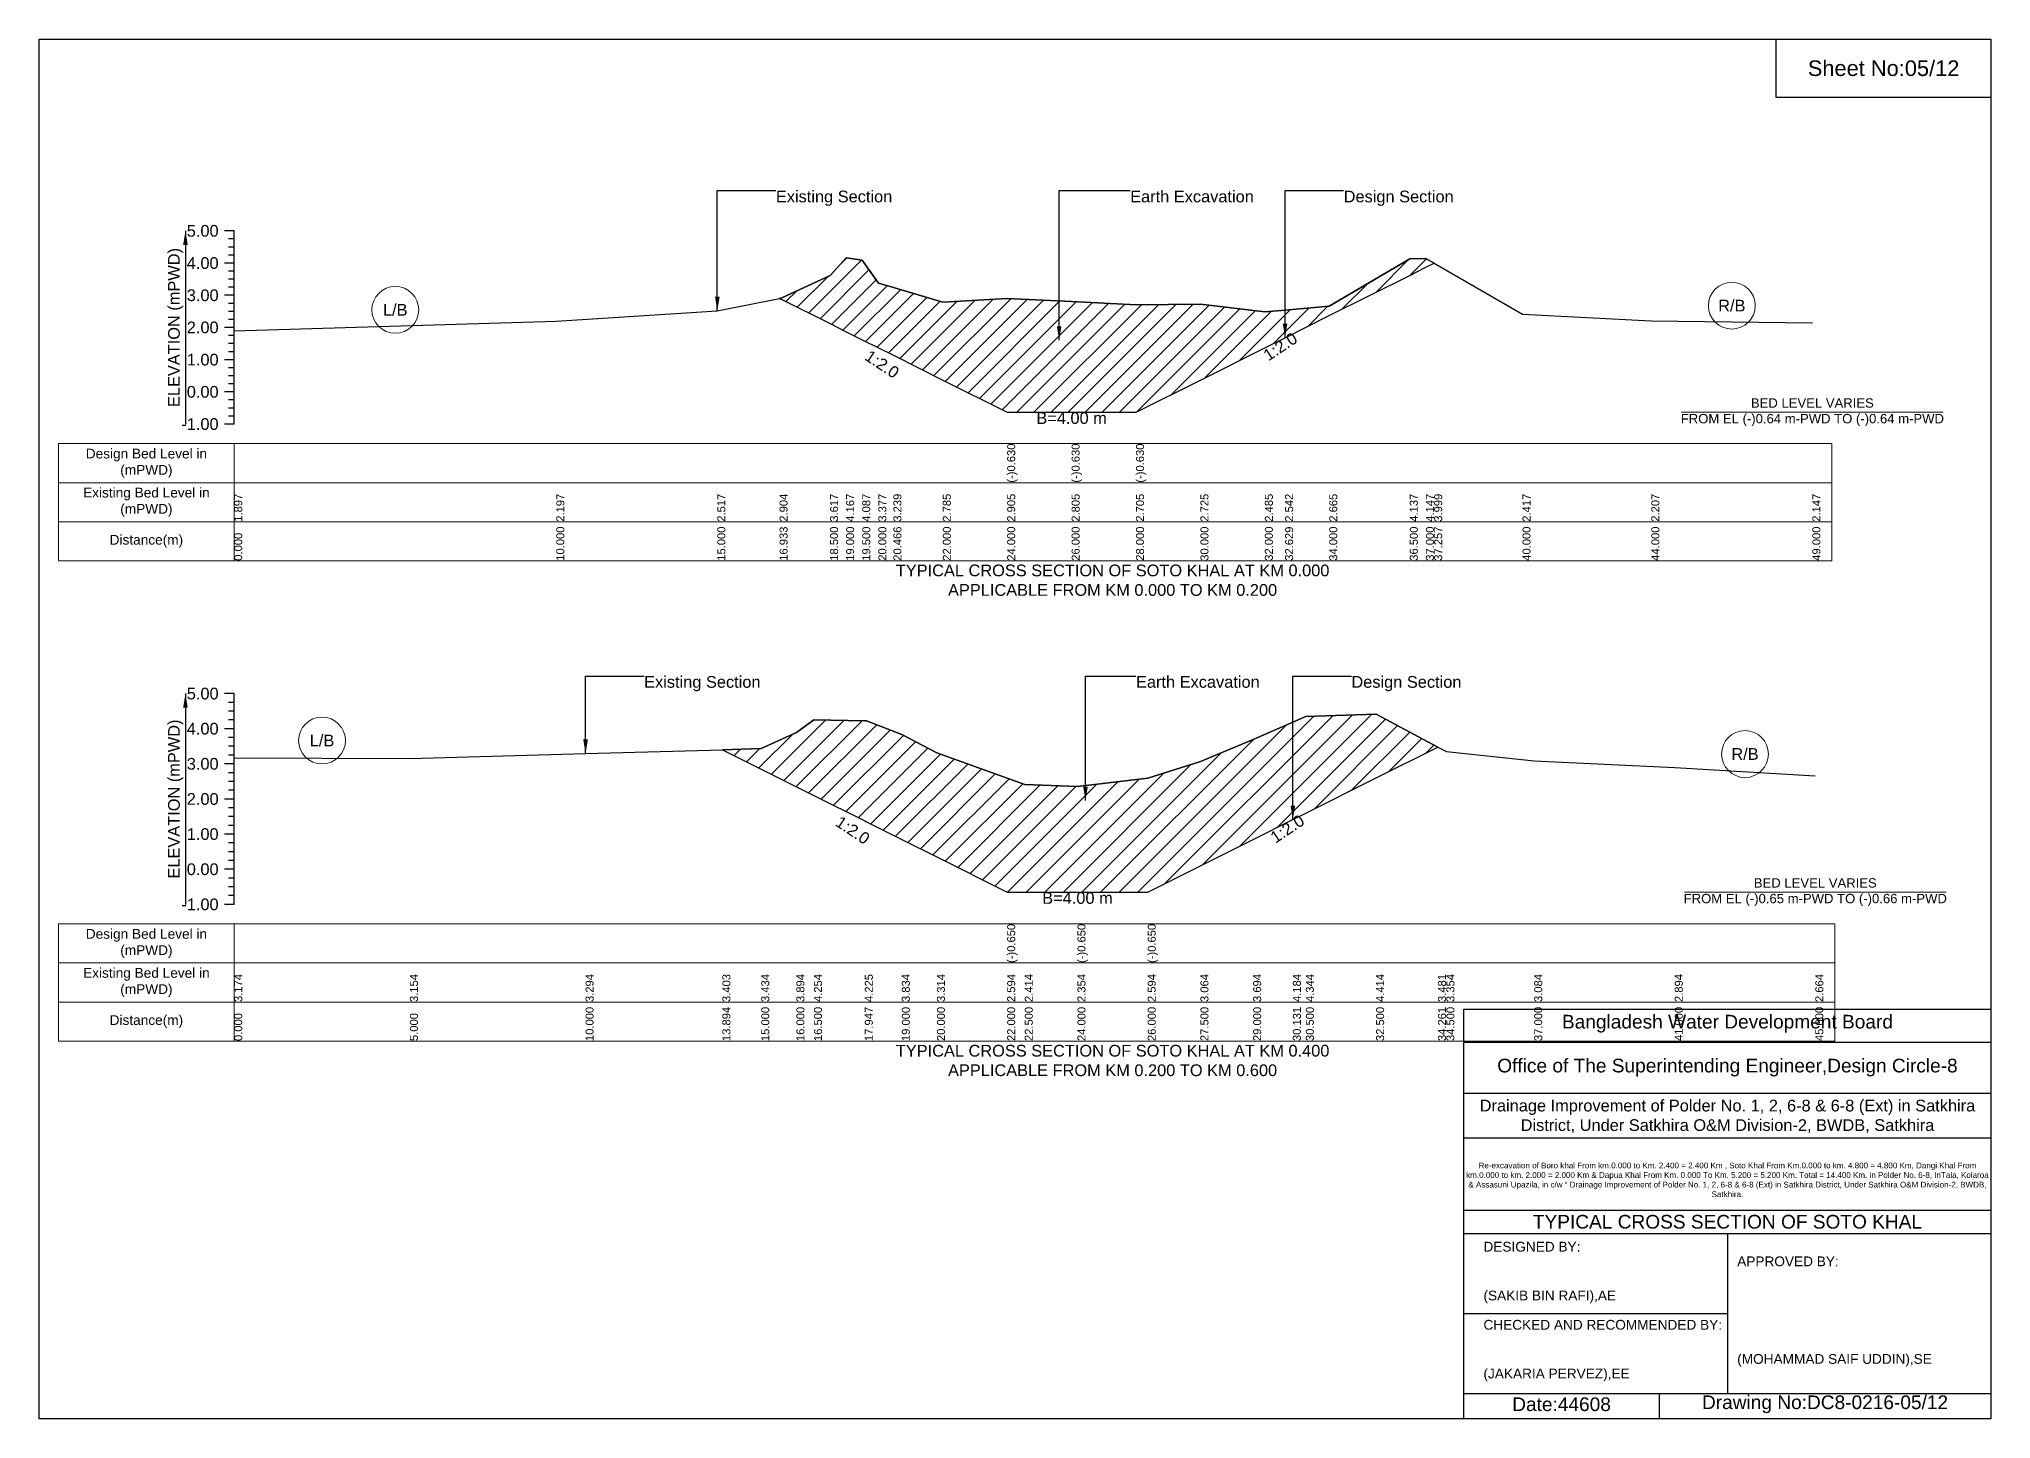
# Model space of a CAD drawing. Header units: inches. Extents: x 91000 to 218000, y -5656 to 30000.
# Drawn here: x 140000 to 148000, y -5656 to 0 of the extents above; entities that cross this region are included whole.
import ezdxf

# ---------------------------------------------------------------- set-up
doc = ezdxf.new("R2010")
doc.units = ezdxf.units.IN
doc.header["$LTSCALE"] = 7
doc.header["$MEASUREMENT"] = 0
for name, color, linetype, lineweight in [('Cross section Data Border', 7, 'Continuous', 9), ('Cross Section Labels', 7, 'Continuous', 9), ('Existing_Bed_Level for Xsection', 7, 'Continuous', 25)]:
    doc.layers.add(name, color=color, linetype=linetype, lineweight=lineweight)
doc.styles.get("Standard").update_dxf_attribs({"font": 'arial.ttf'})
doc.dimstyles.get("Standard").update_dxf_attribs({"dimtxt": 0.18, "dimasz": 0.18, "dimexe": 0.18, "dimexo": 0.0625, "dimgap": 0.09, "dimtad": 0, "dimtih": 1, "dimtoh": 1, "dimdec": 4, "dimzin": 0, "dimdsep": 46, "dimtxsty": 'Standard', "dimcen": 0.09, "dimadec": 0, "dimazin": 0, "dimtfac": 1, "dimtdec": 4, "dimtofl": 0, "dimtmove": 0, "dimatfit": 3, "dimfxl": 1, "dimtolj": 1, "dimtzin": 0, "dimarcsym": 0})

msp = doc.modelspace()

# ---------------------------------------------------------------- hatches: boundary and pattern name
at = {"layer": 'Existing_Bed_Level for Xsection'}
h = msp.add_hatch(dxfattribs=at)
h.set_pattern_fill('ANSI31', color=256, scale=396, style=0)
h.paths.add_polyline_path([(143035.1, -1063.1), (143044, -1067.6), (143242, -1166.6), (143308, -1199.6), (143374, -1232.6), (143440, -1265.6), (143501.6, -1296.3), (143704, -1397.6), (143968, -1529.6), (144232, -1529.6), (144496, -1529.6), (144760, -1397.6), (145024, -1265.6), (145107, -1224.1), (145288, -1133.6), (145618, -968.6), (145684, -935.6), (145718, -918.6), (145684, -899), (145618, -900.3), (145288, -1094.6), (145107, -1110.9), (145024, -1118.4), (144760, -1086.7), (144496, -1089.3), (144232, -1076.1), (143968, -1062.9), (143704, -1078.8), (143501.6, -1018.9), (143440, -1000.6), (143374, -906.9), (143308, -896.4), (143242, -969), (143044, -1061.4)])
h = msp.add_hatch(dxfattribs=at)
h.set_pattern_fill('ANSI31', color=256, scale=432, style=0)
h.paths.add_polyline_path([(142800.7, -2912.9), (142960, -2992.6), (143104, -3064.6), (143176, -3100.6), (143384.4, -3204.8), (143392, -3208.6), (143536, -3280.6), (143680, -3352.6), (143968, -3496.6), (144040, -3496.6), (144256, -3496.6), (144544, -3496.6), (144760, -3388.6), (144976, -3280.6), (145138.8, -3199.2), (145192, -3172.6), (145480, -3028.6), (145733.6, -2901.8), (145480, -2767.4), (145192, -2777.4), (145138.8, -2800.5), (144976, -2871), (144760, -2961.8), (144544, -3029.4), (144256, -3064), (144040, -3055.4), (143968, -3029.4), (143680, -2925.8), (143536, -2850.9), (143392, -2794.7), (143384.4, -2794.6), (143176, -2790.4), (143104, -2842.2), (142960, -2908.5)])

# ---------------------------------------------------------------- linework, layer by layer
for points in [[(140000, 0), (148000, 0), (148000, -5656), (140000, -5656)], [(147120, 0), (148000, 0), (148000, -240), (147120, -240)]]:
    msp.add_lwpolyline(points, close=True)
for points in [[(145840, -5656), (145840, -3976), (148000, -3976)], [(145840, -4112), (148000, -4112)], [(145840, -4320), (148000, -4320)], [(145840, -4504), (148000, -4504)], [(145840, -4800), (148000, -4800)], [(145840, -4896), (148000, -4896)], [(146920, -4896), (146920, -5552)], [(145840, -5224), (146920, -5224)], [(145840, -5552), (148000, -5552)], [(146640, -5552), (146640, -5656)]]:
    msp.add_lwpolyline(points)
at = {"layer": 'Cross section Data Border'}
for points in [[(140080, -1658.4), (147348, -1658.4), (147348, -2138.4), (140080, -2138.4)], [(140080, -3627), (147360, -3627), (147360, -4107), (140080, -4107)]]:
    msp.add_lwpolyline(points, close=True, dxfattribs=at)
for points in [[(140800, -1658.4), (140800, -2138.4)], [(140080, -1818.4), (147348, -1818.4)], [(140080, -1978.4), (147348, -1978.4)], [(140800, -3627), (140800, -4107)], [(140080, -3787), (147360, -3787)], [(140080, -3947), (147360, -3947)]]:
    msp.add_lwpolyline(points, dxfattribs=at)
at = {"layer": 'Cross Section Labels'}
for points in [[(146732.2, -1529.6), (147803.8, -1529.6)], [(146744.2, -3496.6), (147815.8, -3496.6)]]:
    msp.add_lwpolyline(points, dxfattribs=at)
for centre in [(141460, -1110.2), (146938, -1093), (141160, -2875.4), (146992, -2930.8)]:
    msp.add_circle(centre, 96, dxfattribs=at)
at = {"layer": 'Existing_Bed_Level for Xsection'}
for points in [[(140800, -786.4), (140760, -786.4)], [(140800, -1578.4), (140800, -1446.4), (140800, -1314.4), (140800, -1182.4), (140800, -1050.4), (140800, -918.4), (140800, -786.4)], [(140800, -819.4), (140776, -819.4)], [(140800, -852.4), (140776, -852.4)], [(140800, -918.4), (140760, -918.4)], [(140800, -885.4), (140776, -885.4)], [(140800, -951.4), (140776, -951.4)], [(140800, -1196), (142120, -1156.4), (142780, -1114.2), (143035.1, -1063.1), (143044, -1061.4), (143242, -969), (143308, -896.4), (143374, -906.9), (143440, -1000.6), (143501.6, -1018.9), (143704, -1078.8), (143968, -1062.9), (143968, -1062.9), (144232, -1076.1), (144232, -1076.1), (144496, -1089.3), (144496, -1089.3), (144760, -1086.7), (145024, -1118.4), (145107, -1110.9), (145288, -1094.6), (145618, -900.3), (145684, -899), (145718, -918.6), (146080, -1127.4), (146608, -1155.1), (147268, -1163)], [(140800, -984.4), (140776, -984.4)], [(140800, -1017.4), (140776, -1017.4)], [(140800, -1050.4), (140760, -1050.4)], [(140800, -1083.4), (140776, -1083.4)], [(140800, -1116.4), (140776, -1116.4)], [(140800, -1182.4), (140760, -1182.4)], [(140800, -1149.4), (140776, -1149.4)], [(140800, -1215.4), (140776, -1215.4)], [(140800, -1248.4), (140776, -1248.4)], [(140800, -1314.4), (140760, -1314.4)], [(140800, -1281.4), (140776, -1281.4)], [(140800, -1347.4), (140776, -1347.4)], [(140800, -1380.4), (140776, -1380.4)], [(140800, -1413.4), (140776, -1413.4)], [(140800, -1446.4), (140760, -1446.4)], [(140800, -1479.4), (140776, -1479.4)], [(140800, -1512.4), (140776, -1512.4)], [(140800, -1578.4), (140760, -1578.4)], [(140800, -1545.4), (140776, -1545.4)], [(140800, -2683), (140760, -2683)], [(140800, -2719), (140776, -2719)], [(140800, -3547), (140800, -3403), (140800, -3259), (140800, -3115), (140800, -2971), (140800, -2827), (140800, -2683)], [(140800, -2755), (140776, -2755)], [(140800, -2791), (140776, -2791)], [(140800, -2945.9), (141520, -2948.8), (142240, -2928.6), (142800.7, -2912.9), (142960, -2908.5), (143104, -2842.2), (143176, -2790.4), (143384.4, -2794.6), (143392, -2794.7), (143536, -2850.9), (143680, -2925.8), (143968, -3029.4), (143968, -3029.4), (144040, -3055.4), (144256, -3064), (144256, -3064), (144544, -3029.4), (144544, -3029.4), (144760, -2961.8), (144976, -2871), (145138.8, -2800.5), (145192, -2777.4), (145480, -2767.4), (145733.6, -2901.8), (145768, -2920), (146128, -2958.9), (146704, -2986.2), (147280, -3019.4)], [(140800, -2827), (140760, -2827)], [(140800, -2863), (140776, -2863)], [(140800, -2899), (140776, -2899)], [(140800, -2935), (140776, -2935)], [(140800, -2971), (140760, -2971)], [(140800, -3007), (140776, -3007)], [(140800, -3115), (140760, -3115)], [(140800, -3043), (140776, -3043)], [(140800, -3079), (140776, -3079)], [(140800, -3151), (140776, -3151)], [(140800, -3187), (140776, -3187)], [(140800, -3259), (140760, -3259)], [(140800, -3223), (140776, -3223)], [(140800, -3295), (140776, -3295)], [(140800, -3331), (140776, -3331)], [(140800, -3403), (140760, -3403)], [(140800, -3367), (140776, -3367)], [(140800, -3439), (140776, -3439)], [(140800, -3475), (140776, -3475)], [(140800, -3511), (140776, -3511)], [(140800, -3547), (140760, -3547)]]:
    msp.add_lwpolyline(points, dxfattribs=at)
for points in [[(143035.1, -1063.1), (143044, -1067.6), (143242, -1166.6), (143308, -1199.6), (143374, -1232.6), (143440, -1265.6), (143501.6, -1296.3), (143704, -1397.6), (143968, -1529.6), (143968, -1529.6), (144232, -1529.6), (144232, -1529.6), (144496, -1529.6), (144496, -1529.6), (144760, -1397.6), (145024, -1265.6), (145107, -1224.1), (145288, -1133.6), (145618, -968.6), (145684, -935.6), (145718, -918.6), (145718, -918.6), (145718, -918.6), (145684, -899), (145618, -900.3), (145288, -1094.6), (145107, -1110.9), (145024, -1118.4), (144760, -1086.7), (144496, -1089.3), (144496, -1089.3), (144232, -1076.1), (144232, -1076.1), (143968, -1062.9), (143968, -1062.9), (143704, -1078.8), (143501.6, -1018.9), (143440, -1000.6), (143374, -906.9), (143308, -896.4), (143242, -969), (143044, -1061.4)], [(142800.7, -2912.9), (142800.7, -2912.9), (142960, -2992.6), (143104, -3064.6), (143176, -3100.6), (143384.4, -3204.8), (143392, -3208.6), (143536, -3280.6), (143680, -3352.6), (143968, -3496.6), (143968, -3496.6), (144040, -3496.6), (144256, -3496.6), (144256, -3496.6), (144544, -3496.6), (144544, -3496.6), (144760, -3388.6), (144976, -3280.6), (145138.8, -3199.2), (145192, -3172.6), (145480, -3028.6), (145733.6, -2901.8), (145480, -2767.4), (145192, -2777.4), (145138.8, -2800.5), (144976, -2871), (144760, -2961.8), (144544, -3029.4), (144544, -3029.4), (144256, -3064), (144256, -3064), (144040, -3055.4), (143968, -3029.4), (143968, -3029.4), (143680, -2925.8), (143536, -2850.9), (143392, -2794.7), (143384.4, -2794.6), (143176, -2790.4), (143104, -2842.2), (142960, -2908.5), (142800.7, -2912.9)]]:
    msp.add_lwpolyline(points, close=True, dxfattribs=at)

# ---------------------------------------------------------------- texts
at = {"attachment_point": 5}
for s, insert, char_height in [('Sheet No:05/12', (147560, -120), 64), ('Bangladesh Water Development Board', (146920, -4036), 56), ('Office of The Superintending Engineer,Design Circle-8', (146920, -4216), 56)]:
    msp.add_mtext(s, dxfattribs=dict(at, insert=insert, char_height=char_height))
for s, insert, char_height, width, attachment_point in [('Drainage Improvement of Polder No. 1, 2, 6-8 & 6-8 (Ext) in Satkhira District, Under Satkhira O&M Division-2, BWDB, Satkhira', (146920, -4416), 48, 2240, 5), ('Re-excavation of Boro khal From km.0.000 to Km. 2.400 = 2.400 Km , Soto Khal From Km.0.000 to km. 4.800 = 4.800 Km, Dangi Khal From km.0.000 to km. 2.000 = 2.000 Km & Dapua Khal From Km. 0.000 To Km. 5.200 = 5.200 Km. Total = 14.400 Km. in Polder No. 6-8, InTala, Kolaroa & Assasuni Upazila, in c/w “ Drainage Improvement of Polder No. 1, 2, 6-8 & 6-8 (Ext) in Satkhira District, Under Satkhira O&M Division-2, BWDB, Satkhira.', (146920, -4676), 23.565, 2160, 5), ('TYPICAL CROSS SECTION OF SOTO KHAL', (146920, -4848), 56, 2240, 5), ('DESIGNED BY:^J^J^J(SAKIB BIN RAFI),AE', (145920, -5056), 40, 1120, 4), ('APPROVED BY:^J^J^J^J^J^J(MOHAMMAD SAIF UDDIN),SE', (146960, -5216), 40, 1120, 4), ('CHECKED AND RECOMMENDED BY:^J^J^J(JAKARIA PERVEZ),EE', (145920, -5376), 40, 1120, 4), ('Date:44608', (146240, -5596), 56, 1120, 5), ('Drawing No:DC8-0216-05/12', (147320, -5596), 56, 1760, 5)]:
    msp.add_mtext(s, dxfattribs=dict(insert=insert, char_height=char_height, width=width, attachment_point=attachment_point))
at = {"layer": 'Cross section Data Border', "char_height": 40, "width": 640, "attachment_point": 5}
for s, insert in [('Design Bed Level in (mPWD)', (140440, -1738.4)), ('Existing Bed Level in (mPWD)', (140440, -1898.4)), ('Distance(m)', (140440, -2058.4)), ('Design Bed Level in (mPWD)', (140440, -3707)), ('Existing Bed Level in (mPWD)', (140440, -3867)), ('Distance(m)', (140440, -4027))]:
    msp.add_mtext(s, dxfattribs=dict(at, insert=insert))
at = {"layer": 'Cross Section Labels'}
for s, insert, char_height, attachment_point in [('Existing Section', (143020, -621.4), 48, 1), ('Earth Excavation', (144472, -621.4), 48, 1), ('Design Section', (145347, -621.4), 48, 1), ('L/B', (141460, -1110.2), 48, 5), ('R/B', (146938, -1093), 48, 5), ('BED LEVEL VARIES ^JFROM EL (-)0.64 m-PWD TO (-)0.64 m-PWD', (147268, -1529.6), 38.4, 5), ('B=4.00 m', (144232, -1529.6), 48, 2), ('TYPICAL CROSS SECTION OF SOTO KHAL AT KM 0.000^JAPPLICABLE FROM KM 0.000 TO KM 0.200', (144400, -2218.4), 48, 5), ('Existing Section', (142480, -2611), 48, 1), ('Earth Excavation', (144496, -2611), 48, 1), ('Design Section', (145378.8, -2611), 48, 1), ('L/B', (141160, -2875.4), 48, 5), ('R/B', (146992, -2930.8), 48, 5), ('BED LEVEL VARIES ^JFROM EL (-)0.65 m-PWD TO (-)0.66 m-PWD', (147280, -3496.6), 38.4, 5), ('B=4.00 m', (144256, -3496.6), 48, 2), ('TYPICAL CROSS SECTION OF SOTO KHAL AT KM 0.400^JAPPLICABLE FROM KM 0.200 TO KM 0.600', (144400, -4187), 48, 5)]:
    msp.add_mtext(s, dxfattribs=dict(at, insert=insert, char_height=char_height, attachment_point=attachment_point))
at = {"layer": 'Cross Section Labels', "char_height": 48, "attachment_point": 2}
for insert, rotation in [((145074, -1240.6), 33.69007), ((143468.6, -1312.8), 326.30993), ((143348.4, -3222.8), 326.30993), ((145102.8, -3217.2), 33.69007)]:
    msp.add_mtext('1:2.0', dxfattribs=dict(at, insert=insert, rotation=rotation))
at = {"layer": 'Existing_Bed_Level for Xsection', "char_height": 48, "attachment_point": 6}
for s, insert in [('5.00', (140736, -786.4)), ('4.00', (140736, -918.4)), ('3.00', (140736, -1050.4)), ('2.00', (140736, -1182.4)), ('1.00', (140736, -1314.4)), ('0.00', (140736, -1446.4)), ('-1.00', (140736, -1578.4)), ('5.00', (140736, -2683)), ('4.00', (140736, -2827)), ('3.00', (140736, -2971)), ('2.00', (140736, -3115)), ('1.00', (140736, -3259)), ('0.00', (140736, -3403)), ('-1.00', (140736, -3547))]:
    msp.add_mtext(s, dxfattribs=dict(at, insert=insert))
at = {"layer": 'Existing_Bed_Level for Xsection', "rotation": 90}
for s, insert, char_height, attachment_point in [('ELEVATION (mPWD)', (140560, -1182.4), 48, 5), ('(-)0.630', (143968, -1818.4), 32.8, 1), ('(-)0.630', (144232, -1818.4), 32.8, 1), ('(-)0.630', (144496, -1818.4), 32.8, 1), ('1.897', (140800, -1978.4), 32.8, 1), ('2.197', (142120, -1978.4), 32.8, 1), ('2.517', (142780, -1978.4), 32.8, 1), ('2.904', (143035.1, -1978.4), 32.8, 1), ('3.617', (143242, -1978.4), 32.8, 1), ('4.167', (143308, -1978.4), 32.8, 1), ('4.087', (143374, -1978.4), 32.8, 1), ('3.377', (143440, -1978.4), 32.8, 1), ('3.239', (143501.6, -1978.4), 32.8, 1), ('2.785', (143704, -1978.4), 32.8, 1), ('2.905', (143968, -1978.4), 32.8, 1), ('2.805', (144232, -1978.4), 32.8, 1), ('2.705', (144496, -1978.4), 32.8, 1), ('2.725', (144760, -1978.4), 32.8, 1), ('2.485', (145024, -1978.4), 32.8, 1), ('2.542', (145107, -1978.4), 32.8, 1), ('2.665', (145288, -1978.4), 32.8, 1), ('4.137', (145618, -1978.4), 32.8, 1), ('4.147', (145684, -1978.4), 32.8, 1), ('3.999', (145718, -1978.4), 32.8, 1), ('2.417', (146080, -1978.4), 32.8, 1), ('2.207', (146608, -1978.4), 32.8, 1), ('2.147', (147268, -1978.4), 32.8, 1), ('0.000', (140800, -2138.4), 32.8, 1), ('10.000', (142120, -2138.4), 32.8, 1), ('15.000', (142780, -2138.4), 32.8, 1), ('16.933', (143035.1, -2138.4), 32.8, 1), ('18.500', (143242, -2138.4), 32.8, 1), ('19.000', (143308, -2138.4), 32.8, 1), ('19.500', (143374, -2138.4), 32.8, 1), ('20.000', (143440, -2138.4), 32.8, 1), ('20.466', (143501.6, -2138.4), 32.8, 1), ('22.000', (143704, -2138.4), 32.8, 1), ('24.000', (143968, -2138.4), 32.8, 1), ('26.000', (144232, -2138.4), 32.8, 1), ('28.000', (144496, -2138.4), 32.8, 1), ('30.000', (144760, -2138.4), 32.8, 1), ('32.000', (145024, -2138.4), 32.8, 1), ('32.629', (145107, -2138.4), 32.8, 1), ('34.000', (145288, -2138.4), 32.8, 1), ('36.500', (145618, -2138.4), 32.8, 1), ('37.000', (145684, -2138.4), 32.8, 1), ('37.257', (145718, -2138.4), 32.8, 1), ('40.000', (146080, -2138.4), 32.8, 1), ('44.000', (146608, -2138.4), 32.8, 1), ('49.000', (147268, -2138.4), 32.8, 1), ('ELEVATION (mPWD)', (140560, -3115), 48, 5), ('(-)0.650', (143968, -3787), 32.8, 1), ('(-)0.650', (144256, -3787), 32.8, 1), ('(-)0.650', (144544, -3787), 32.8, 1), ('3.174', (140800, -3947), 32.8, 1), ('3.154', (141520, -3947), 32.8, 1), ('3.294', (142240, -3947), 32.8, 1), ('3.403', (142800.7, -3947), 32.8, 1), ('3.434', (142960, -3947), 32.8, 1), ('3.894', (143104, -3947), 32.8, 1), ('4.254', (143176, -3947), 32.8, 1), ('4.225', (143384.4, -3947), 32.8, 1), ('3.834', (143536, -3947), 32.8, 1), ('3.314', (143680, -3947), 32.8, 1), ('2.594', (143968, -3947), 32.8, 1), ('2.414', (144040, -3947), 32.8, 1), ('2.354', (144256, -3947), 32.8, 1), ('2.594', (144544, -3947), 32.8, 1), ('3.064', (144760, -3947), 32.8, 1), ('3.694', (144976, -3947), 32.8, 1), ('4.184', (145138.8, -3947), 32.8, 1), ('4.344', (145192, -3947), 32.8, 1), ('4.414', (145480, -3947), 32.8, 1), ('3.481', (145733.6, -3947), 32.8, 1), ('3.354', (145768, -3947), 32.8, 1), ('3.084', (146128, -3947), 32.8, 1), ('2.894', (146704, -3947), 32.8, 1), ('2.664', (147280, -3947), 32.8, 1), ('0.000', (140800, -4107), 32.8, 1), ('5.000', (141520, -4107), 32.8, 1), ('10.000', (142240, -4107), 32.8, 1), ('13.894', (142800.7, -4107), 32.8, 1), ('15.000', (142960, -4107), 32.8, 1), ('16.000', (143104, -4107), 32.8, 1), ('16.500', (143176, -4107), 32.8, 1), ('17.947', (143384.4, -4107), 32.8, 1), ('19.000', (143536, -4107), 32.8, 1), ('20.000', (143680, -4107), 32.8, 1), ('22.000', (143968, -4107), 32.8, 1), ('22.500', (144040, -4107), 32.8, 1), ('24.000', (144256, -4107), 32.8, 1), ('26.000', (144544, -4107), 32.8, 1), ('27.500', (144760, -4107), 32.8, 1), ('29.000', (144976, -4107), 32.8, 1), ('30.131', (145138.8, -4107), 32.8, 1), ('30.500', (145192, -4107), 32.8, 1), ('32.500', (145480, -4107), 32.8, 1), ('34.261', (145733.6, -4107), 32.8, 1), ('34.500', (145768, -4107), 32.8, 1), ('37.000', (146128, -4107), 32.8, 1), ('41.000', (146704, -4107), 32.8, 1), ('45.000', (147280, -4107), 32.8, 1)]:
    msp.add_mtext(s, dxfattribs=dict(at, insert=insert, char_height=char_height, attachment_point=attachment_point))

# ---------------------------------------------------------------- leaders
at = {"layer": 'Cross Section Labels', "annotation_type": 0, "has_hookline": 1, "hookline_direction": 0}
for points, text_width in [([(142780, -1114.2), (142780, -621.4), (143019.9, -621.4)], 467.2), ([(144181, -1234.8), (144181, -621.4), (144471.9, -621.4)], 497), ([(145107, -1224.1), (145107, -621.4), (145346.9, -621.4)], 441.2), ([(142240, -2928.6), (142240, -2611), (142479.9, -2611)], 467.2), ([(144288.8, -3121.6), (144288.8, -2611), (144495.9, -2611)], 497), ([(145138.8, -3199.2), (145138.8, -2611), (145378.7, -2611)], 441.2)]:
    msp.add_leader(points, dimstyle='Standard', override={"dimasz": 57.6}, dxfattribs=dict(at, text_width=text_width))
at = {"layer": 'Existing_Bed_Level for Xsection'}
for points in [[(140600, -786.4), (140600, -1578.4)], [(140600, -2683), (140600, -3547)]]:
    msp.add_leader(points, dimstyle='Standard', override={"dimasz": 57.6}, dxfattribs=at)

doc.saveas('drawing.dxf')
